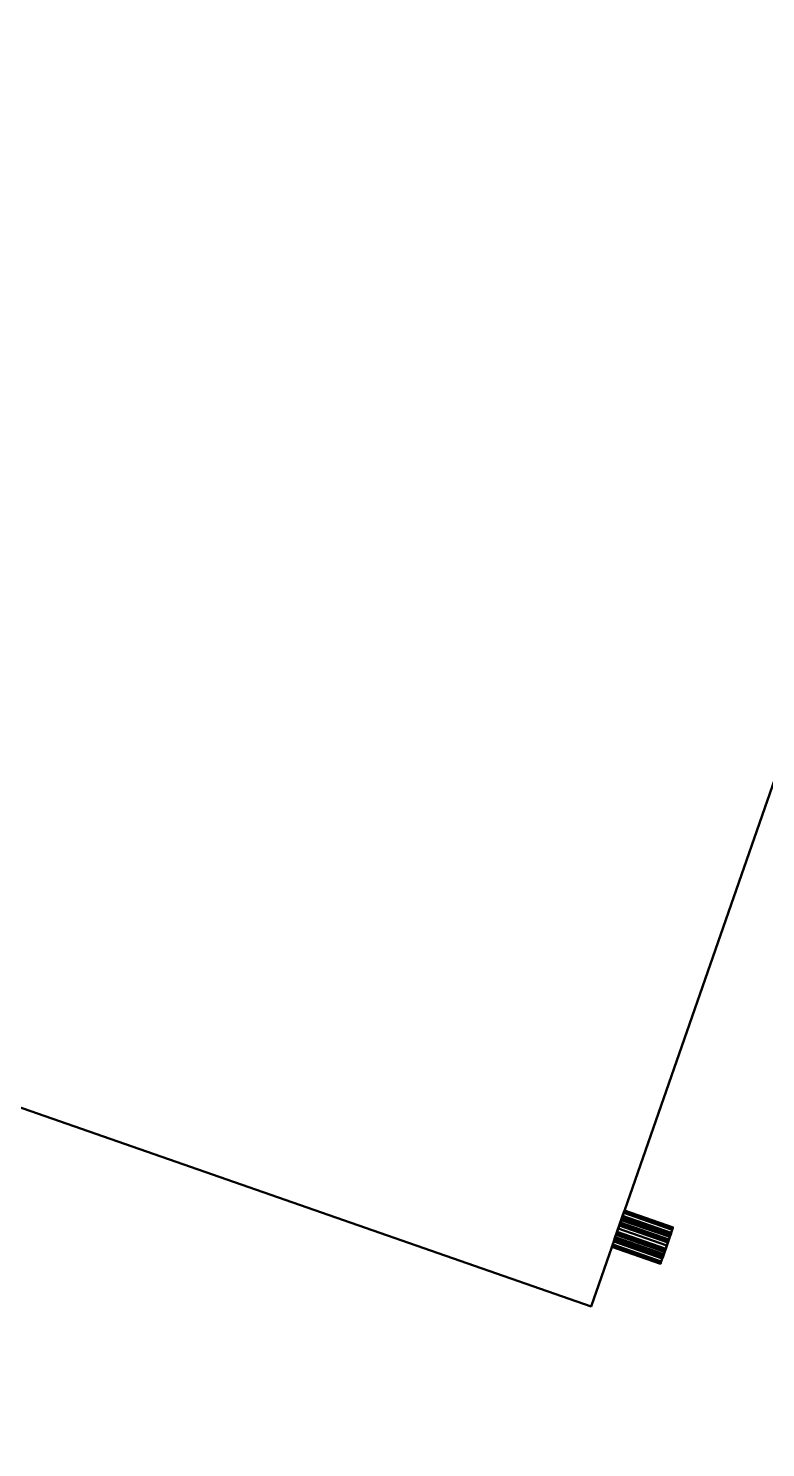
# Model space of a CAD drawing. Header units: inches. Extents: x -1654 to 1344, y -1538 to 36.
# Drawn here: x -468 to -453.68, y -406.15 to -378.58 of the extents above; entities that cross this region are included whole.
import ezdxf

# ---------------------------------------------------------------- set-up
doc = ezdxf.new("R2010")
doc.units = ezdxf.units.IN
doc.header["$MEASUREMENT"] = 0
for name, color, linetype, lineweight in [('M-EQPT', 2, 'Continuous', 50), ('M-HVAC-DUCT-RA', 1, 'Continuous', 50), ('M-HVAC-DUCT-SA', 1, 'Continuous', 50)]:
    doc.layers.add(name, color=color, linetype=linetype, lineweight=lineweight)

# ---------------------------------------------------------------- blocks, each defined once
blk = doc.blocks.new('Heat Pump - Horizontal - Water Source - Heat Pump 5 Ton Horizontal-947386-_3D_')
at = {"layer": 'M-EQPT'}
mesh = blk.add_polyface(dxfattribs=at)
corners = [(35.6, 12.699, 10.65), (-35.6, 12.699, 10.65), (-35.6, -12.699, 10.65), (35.6, -12.699, 10.65)]
mesh.append_faces([[corners[k] for k in face] for face in [(3, 0, 1, 2)]])
mesh = blk.add_polyface(dxfattribs=at)
corners = [(35.6, 12.699, -10.65), (35.6, -12.699, -10.65), (-35.6, -12.699, -10.65), (-35.6, 12.699, -10.65)]
mesh.append_faces([[corners[k] for k in face] for face in [(0, 1, 2, 3)]])
mesh = blk.add_polyface(dxfattribs=at)
corners = [(35.6, 12.699, 10.65), (35.6, 12.699, -10.65), (-35.6, 12.699, -10.65), (-35.6, 12.699, 10.65)]
mesh.append_faces([[corners[k] for k in face] for face in [(2, 3, 0, 1)]])
mesh = blk.add_polyface(dxfattribs=at)
corners = [(35.6, -12.699, 10.65), (35.6, -12.699, -10.65), (35.6, 12.699, -10.65), (35.6, 12.699, 10.65)]
mesh.append_faces([[corners[k] for k in face] for face in [(2, 3, 0, 1)]])
mesh = blk.add_polyface(dxfattribs=at)
corners = [(35.6, -10.724, -0.65), (35.6, -10.737, -0.747), (35.6, -10.774, -0.838), (35.6, -10.834, -0.916), (35.6, -10.912, -0.975), (35.6, -11.002, -1.013), (35.6, -11.099, -1.025), (35.6, -11.196, -1.013), (35.6, -11.287, -0.975), (35.6, -11.364, -0.916), (35.6, -11.424, -0.838), (35.6, -11.461, -0.747), (35.6, -11.474, -0.65), (35.6, -11.461, -0.553), (35.6, -11.424, -0.463), (35.6, -11.364, -0.385), (35.6, -11.287, -0.326), (35.6, -11.196, -0.288), (35.6, -11.099, -0.275), (35.6, -11.002, -0.288), (35.6, -10.912, -0.326), (35.6, -10.834, -0.385), (35.6, -10.774, -0.463), (35.6, -10.737, -0.553)]
mesh.append_faces([[corners[k] for k in face] for face in [(16, 23, 14, 15)]], dxfattribs={"vtx0": -1, "vtx1": -1})
mesh.append_faces([[corners[k] for k in face] for face in [(3, 10, 23, 2)]], dxfattribs={"vtx0": -1, "vtx1": -1, "vtx2": -1})
mesh.append_faces([[corners[k] for k in face] for face in [(14, 23, 10, 11)]], dxfattribs={"vtx0": -1, "vtx1": -1, "vtx3": -1})
mesh.append_faces([[corners[k] for k in face] for face in [(23, 18, 19), (9, 5, 6)]], dxfattribs={"vtx0": -1, "vtx2": -1})
mesh.append_faces([[corners[k] for k in face] for face in [(5, 9, 10, 3)]], dxfattribs={"vtx0": -1, "vtx2": -1, "vtx3": -1})
mesh.append_faces([[corners[k] for k in face] for face in [(22, 23, 21), (4, 5, 3)]], dxfattribs={"vtx1": -1})
mesh.append_faces([[corners[k] for k in face] for face in [(12, 13, 14, 11), (7, 8, 9, 6)]], dxfattribs={"vtx2": -1})
mesh.append_faces([[corners[k] for k in face] for face in [(16, 17, 18, 23), (19, 20, 21, 23)]], dxfattribs={"vtx2": -1, "vtx3": -1})
mesh.append_faces([[corners[k] for k in face] for face in [(23, 0, 1, 2)]], dxfattribs={"vtx3": -1})
mesh = blk.add_polyface(dxfattribs=at)
corners = [(36.6, -11.474, -0.65), (35.6, -11.474, -0.65), (35.6, -11.461, -0.747), (35.6, -11.424, -0.838), (35.6, -11.364, -0.916), (35.6, -11.287, -0.975), (35.6, -11.196, -1.013), (35.6, -11.099, -1.025), (35.6, -11.002, -1.013), (35.6, -10.912, -0.975), (35.6, -10.834, -0.916), (35.6, -10.774, -0.838), (35.6, -10.737, -0.747), (35.6, -10.724, -0.65), (36.6, -10.724, -0.65), (36.6, -10.737, -0.747), (36.6, -10.774, -0.838), (36.6, -10.834, -0.916), (36.6, -10.912, -0.975), (36.6, -11.002, -1.013), (36.6, -11.099, -1.025), (36.6, -11.196, -1.013), (36.6, -11.287, -0.975), (36.6, -11.364, -0.916), (36.6, -11.424, -0.838), (36.6, -11.461, -0.747)]
mesh.append_faces([[corners[k] for k in face] for face in [(15, 12, 13, 14), (2, 25, 0, 1)]], dxfattribs={"vtx0": -1})
mesh.append_faces([[corners[k] for k in face] for face in [(16, 11, 12, 15), (18, 9, 10, 17), (17, 10, 11, 16), (19, 8, 9, 18), (8, 19, 20, 7), (21, 6, 7, 20), (22, 5, 6, 21), (24, 3, 4, 23), (23, 4, 5, 22), (25, 2, 3, 24)]], dxfattribs={"vtx0": -1, "vtx2": -1})
mesh = blk.add_polyface(dxfattribs=at)
corners = [(36.6, -10.724, -0.65), (35.6, -10.724, -0.65), (35.6, -10.737, -0.553), (35.6, -10.774, -0.463), (35.6, -10.834, -0.385), (35.6, -10.912, -0.326), (35.6, -11.002, -0.288), (35.6, -11.099, -0.275), (35.6, -11.196, -0.288), (35.6, -11.287, -0.326), (35.6, -11.364, -0.385), (35.6, -11.424, -0.463), (35.6, -11.461, -0.553), (35.6, -11.474, -0.65), (36.6, -11.474, -0.65), (36.6, -11.461, -0.553), (36.6, -11.424, -0.463), (36.6, -11.364, -0.385), (36.6, -11.287, -0.326), (36.6, -11.196, -0.288), (36.6, -11.099, -0.275), (36.6, -11.002, -0.288), (36.6, -10.912, -0.326), (36.6, -10.834, -0.385), (36.6, -10.774, -0.463), (36.6, -10.737, -0.553)]
mesh.append_faces([[corners[k] for k in face] for face in [(15, 12, 13, 14), (2, 25, 0, 1)]], dxfattribs={"vtx0": -1})
mesh.append_faces([[corners[k] for k in face] for face in [(16, 11, 12, 15), (18, 9, 10, 17), (17, 10, 11, 16), (19, 8, 9, 18), (8, 19, 20, 7), (21, 6, 7, 20), (22, 5, 6, 21), (24, 3, 4, 23), (23, 4, 5, 22), (25, 2, 3, 24)]], dxfattribs={"vtx0": -1, "vtx2": -1})
mesh = blk.add_polyface(dxfattribs=at)
corners = [(35.6, -10.724, -6.95), (35.6, -10.737, -7.047), (35.6, -10.774, -7.138), (35.6, -10.834, -7.216), (35.6, -10.912, -7.275), (35.6, -11.002, -7.313), (35.6, -11.099, -7.325), (35.6, -11.196, -7.313), (35.6, -11.287, -7.275), (35.6, -11.364, -7.216), (35.6, -11.424, -7.138), (35.6, -11.461, -7.047), (35.6, -11.474, -6.95), (35.6, -11.461, -6.853), (35.6, -11.424, -6.763), (35.6, -11.364, -6.685), (35.6, -11.287, -6.626), (35.6, -11.196, -6.588), (35.6, -11.099, -6.575), (35.6, -11.002, -6.588), (35.6, -10.912, -6.626), (35.6, -10.834, -6.685), (35.6, -10.774, -6.763), (35.6, -10.737, -6.853)]
mesh.append_faces([[corners[k] for k in face] for face in [(10, 23, 5, 9)]], dxfattribs={"vtx0": -1, "vtx1": -1, "vtx2": -1})
mesh.append_faces([[corners[k] for k in face] for face in [(16, 23, 10, 14)]], dxfattribs={"vtx0": -1, "vtx1": -1, "vtx2": -1, "vtx3": -1})
mesh.append_faces([[corners[k] for k in face] for face in [(15, 16, 14), (4, 5, 3)]], dxfattribs={"vtx1": -1})
mesh.append_faces([[corners[k] for k in face] for face in [(2, 3, 5, 1)]], dxfattribs={"vtx1": -1, "vtx2": -1})
mesh.append_faces([[corners[k] for k in face] for face in [(19, 20, 21, 18), (10, 11, 12), (5, 6, 7)]], dxfattribs={"vtx2": -1})
mesh.append_faces([[corners[k] for k in face] for face in [(16, 17, 18, 23), (21, 22, 23, 18), (23, 0, 1, 5), (12, 13, 14, 10), (7, 8, 9, 5)]], dxfattribs={"vtx2": -1, "vtx3": -1})
mesh = blk.add_polyface(dxfattribs=at)
corners = [(36.6, -11.474, -6.95), (35.6, -11.474, -6.95), (35.6, -11.461, -7.047), (35.6, -11.424, -7.138), (35.6, -11.364, -7.216), (35.6, -11.287, -7.275), (35.6, -11.196, -7.313), (35.6, -11.099, -7.325), (35.6, -11.002, -7.313), (35.6, -10.912, -7.275), (35.6, -10.834, -7.216), (35.6, -10.774, -7.138), (35.6, -10.737, -7.047), (35.6, -10.724, -6.95), (36.6, -10.724, -6.95), (36.6, -10.737, -7.047), (36.6, -10.774, -7.138), (36.6, -10.834, -7.216), (36.6, -10.912, -7.275), (36.6, -11.002, -7.313), (36.6, -11.099, -7.325), (36.6, -11.196, -7.313), (36.6, -11.287, -7.275), (36.6, -11.364, -7.216), (36.6, -11.424, -7.138), (36.6, -11.461, -7.047)]
mesh.append_faces([[corners[k] for k in face] for face in [(15, 12, 13, 14), (2, 25, 0, 1)]], dxfattribs={"vtx0": -1})
mesh.append_faces([[corners[k] for k in face] for face in [(16, 11, 12, 15), (18, 9, 10, 17), (17, 10, 11, 16), (19, 8, 9, 18), (8, 19, 20, 7), (21, 6, 7, 20), (22, 5, 6, 21), (24, 3, 4, 23), (23, 4, 5, 22), (25, 2, 3, 24)]], dxfattribs={"vtx0": -1, "vtx2": -1})
mesh = blk.add_polyface(dxfattribs=at)
corners = [(36.6, -10.724, -6.95), (35.6, -10.724, -6.95), (35.6, -10.737, -6.853), (35.6, -10.774, -6.763), (35.6, -10.834, -6.685), (35.6, -10.912, -6.626), (35.6, -11.002, -6.588), (35.6, -11.099, -6.575), (35.6, -11.196, -6.588), (35.6, -11.287, -6.626), (35.6, -11.364, -6.685), (35.6, -11.424, -6.763), (35.6, -11.461, -6.853), (35.6, -11.474, -6.95), (36.6, -11.474, -6.95), (36.6, -11.461, -6.853), (36.6, -11.424, -6.763), (36.6, -11.364, -6.685), (36.6, -11.287, -6.626), (36.6, -11.196, -6.588), (36.6, -11.099, -6.575), (36.6, -11.002, -6.588), (36.6, -10.912, -6.626), (36.6, -10.834, -6.685), (36.6, -10.774, -6.763), (36.6, -10.737, -6.853)]
mesh.append_faces([[corners[k] for k in face] for face in [(15, 12, 13, 14), (2, 25, 0, 1)]], dxfattribs={"vtx0": -1})
mesh.append_faces([[corners[k] for k in face] for face in [(16, 11, 12, 15), (18, 9, 10, 17), (17, 10, 11, 16), (19, 8, 9, 18), (8, 19, 20, 7), (21, 6, 7, 20), (22, 5, 6, 21), (24, 3, 4, 23), (23, 4, 5, 22), (25, 2, 3, 24)]], dxfattribs={"vtx0": -1, "vtx2": -1})
mesh = blk.add_polyface(dxfattribs=at)
corners = [(36.6, -10.724, -0.65), (36.6, -10.737, -0.553), (36.6, -10.774, -0.463), (36.6, -10.834, -0.385), (36.6, -10.912, -0.326), (36.6, -11.002, -0.288), (36.6, -11.099, -0.275), (36.6, -11.196, -0.288), (36.6, -11.287, -0.326), (36.6, -11.364, -0.385), (36.6, -11.424, -0.463), (36.6, -11.461, -0.553), (36.6, -11.474, -0.65), (36.6, -11.461, -0.747), (36.6, -11.424, -0.838), (36.6, -11.364, -0.916), (36.6, -11.287, -0.975), (36.6, -11.196, -1.013), (36.6, -11.099, -1.025), (36.6, -11.002, -1.013), (36.6, -10.912, -0.975), (36.6, -10.834, -0.916), (36.6, -10.774, -0.838), (36.6, -10.737, -0.747)]
mesh.append_faces([[corners[k] for k in face] for face in [(1, 23, 0)]], dxfattribs={"vtx0": -1})
mesh.append_faces([[corners[k] for k in face] for face in [(21, 1, 14, 19), (10, 14, 1, 8)]], dxfattribs={"vtx0": -1, "vtx1": -1, "vtx2": -1, "vtx3": -1})
mesh.append_faces([[corners[k] for k in face] for face in [(19, 14, 15, 18), (1, 5, 6)]], dxfattribs={"vtx0": -1, "vtx2": -1})
mesh.append_faces([[corners[k] for k in face] for face in [(20, 21, 19), (9, 10, 8), (4, 5, 3), (11, 12, 10)]], dxfattribs={"vtx1": -1})
mesh.append_faces([[corners[k] for k in face] for face in [(13, 14, 10, 12), (22, 23, 1, 21)]], dxfattribs={"vtx1": -1, "vtx2": -1})
mesh.append_faces([[corners[k] for k in face] for face in [(6, 7, 8, 1), (1, 2, 3, 5)]], dxfattribs={"vtx2": -1, "vtx3": -1})
mesh.append_faces([[corners[k] for k in face] for face in [(15, 16, 17, 18)]], dxfattribs={"vtx3": -1})
mesh = blk.add_polyface(dxfattribs=at)
corners = [(36.6, -10.724, -6.95), (36.6, -10.737, -6.853), (36.6, -10.774, -6.763), (36.6, -10.834, -6.685), (36.6, -10.912, -6.626), (36.6, -11.002, -6.588), (36.6, -11.099, -6.575), (36.6, -11.196, -6.588), (36.6, -11.287, -6.626), (36.6, -11.364, -6.685), (36.6, -11.424, -6.763), (36.6, -11.461, -6.853), (36.6, -11.474, -6.95), (36.6, -11.461, -7.047), (36.6, -11.424, -7.138), (36.6, -11.364, -7.216), (36.6, -11.287, -7.275), (36.6, -11.196, -7.313), (36.6, -11.099, -7.325), (36.6, -11.002, -7.313), (36.6, -10.912, -7.275), (36.6, -10.834, -7.216), (36.6, -10.774, -7.138), (36.6, -10.737, -7.047)]
mesh.append_faces([[corners[k] for k in face] for face in [(1, 23, 0)]], dxfattribs={"vtx0": -1})
mesh.append_faces([[corners[k] for k in face] for face in [(10, 14, 8, 9)]], dxfattribs={"vtx0": -1, "vtx1": -1})
mesh.append_faces([[corners[k] for k in face] for face in [(8, 14, 1, 6)]], dxfattribs={"vtx0": -1, "vtx1": -1, "vtx2": -1, "vtx3": -1})
mesh.append_faces([[corners[k] for k in face] for face in [(19, 22, 23, 1)]], dxfattribs={"vtx0": -1, "vtx2": -1, "vtx3": -1})
mesh.append_faces([[corners[k] for k in face] for face in [(11, 12, 10)]], dxfattribs={"vtx1": -1})
mesh.append_faces([[corners[k] for k in face] for face in [(14, 15, 19, 1)]], dxfattribs={"vtx1": -1, "vtx2": -1, "vtx3": -1})
mesh.append_faces([[corners[k] for k in face] for face in [(17, 18, 19), (6, 7, 8)]], dxfattribs={"vtx2": -1})
mesh.append_faces([[corners[k] for k in face] for face in [(15, 16, 17, 19), (12, 13, 14, 10), (1, 2, 3, 6)]], dxfattribs={"vtx2": -1, "vtx3": -1})
mesh.append_faces([[corners[k] for k in face] for face in [(19, 20, 21, 22), (3, 4, 5, 6)]], dxfattribs={"vtx3": -1})
mesh = blk.add_polyface(dxfattribs=at)
corners = [(35.6, -10.849, 9.35), (35.6, -10.858, 9.285), (35.6, -10.883, 9.225), (35.6, -10.922, 9.173), (35.6, -10.974, 9.133), (35.6, -11.035, 9.108), (35.6, -11.099, 9.1), (35.6, -11.164, 9.108), (35.6, -11.224, 9.133), (35.6, -11.276, 9.173), (35.6, -11.316, 9.225), (35.6, -11.341, 9.285), (35.6, -11.349, 9.35), (35.6, -11.341, 9.414), (35.6, -11.316, 9.475), (35.6, -11.276, 9.526), (35.6, -11.224, 9.566), (35.6, -11.164, 9.591), (35.6, -11.099, 9.6), (35.6, -11.035, 9.591), (35.6, -10.974, 9.566), (35.6, -10.922, 9.526), (35.6, -10.883, 9.475), (35.6, -10.858, 9.414)]
mesh.append_faces([[corners[k] for k in face] for face in [(11, 21, 8, 10), (8, 21, 3, 7)]], dxfattribs={"vtx0": -1, "vtx1": -1, "vtx2": -1})
mesh.append_faces([[corners[k] for k in face] for face in [(21, 11, 15, 16)]], dxfattribs={"vtx0": -1, "vtx1": -1, "vtx3": -1})
mesh.append_faces([[corners[k] for k in face] for face in [(21, 0, 1)]], dxfattribs={"vtx0": -1, "vtx2": -1})
mesh.append_faces([[corners[k] for k in face] for face in [(9, 10, 8), (6, 7, 5), (12, 13, 11)]], dxfattribs={"vtx1": -1})
mesh.append_faces([[corners[k] for k in face] for face in [(14, 15, 11, 13), (20, 21, 16, 19), (2, 3, 21, 1)]], dxfattribs={"vtx1": -1, "vtx2": -1})
mesh.append_faces([[corners[k] for k in face] for face in [(17, 18, 19, 16)]], dxfattribs={"vtx2": -1})
mesh.append_faces([[corners[k] for k in face] for face in [(3, 4, 5, 7)]], dxfattribs={"vtx2": -1, "vtx3": -1})
mesh.append_faces([[corners[k] for k in face] for face in [(21, 22, 23, 0)]], dxfattribs={"vtx3": -1})
mesh = blk.add_polyface(dxfattribs=at)
corners = [(36.6, -11.349, 9.35), (35.6, -11.349, 9.35), (35.6, -11.341, 9.285), (35.6, -11.316, 9.225), (35.6, -11.276, 9.173), (35.6, -11.224, 9.133), (35.6, -11.164, 9.108), (35.6, -11.099, 9.1), (35.6, -11.035, 9.108), (35.6, -10.974, 9.133), (35.6, -10.922, 9.173), (35.6, -10.883, 9.225), (35.6, -10.858, 9.285), (35.6, -10.849, 9.35), (36.6, -10.849, 9.35), (36.6, -10.858, 9.285), (36.6, -10.883, 9.225), (36.6, -10.922, 9.173), (36.6, -10.974, 9.133), (36.6, -11.035, 9.108), (36.6, -11.099, 9.1), (36.6, -11.164, 9.108), (36.6, -11.224, 9.133), (36.6, -11.276, 9.173), (36.6, -11.316, 9.225), (36.6, -11.341, 9.285)]
mesh.append_faces([[corners[k] for k in face] for face in [(15, 12, 13, 14), (2, 25, 0, 1)]], dxfattribs={"vtx0": -1})
mesh.append_faces([[corners[k] for k in face] for face in [(16, 11, 12, 15), (18, 9, 10, 17), (17, 10, 11, 16), (19, 8, 9, 18), (8, 19, 20, 7), (21, 6, 7, 20), (22, 5, 6, 21), (24, 3, 4, 23), (23, 4, 5, 22), (25, 2, 3, 24)]], dxfattribs={"vtx0": -1, "vtx2": -1})
mesh = blk.add_polyface(dxfattribs=at)
corners = [(36.6, -10.849, 9.35), (35.6, -10.849, 9.35), (35.6, -10.858, 9.414), (35.6, -10.883, 9.475), (35.6, -10.922, 9.526), (35.6, -10.974, 9.566), (35.6, -11.035, 9.591), (35.6, -11.099, 9.6), (35.6, -11.164, 9.591), (35.6, -11.224, 9.566), (35.6, -11.276, 9.526), (35.6, -11.316, 9.475), (35.6, -11.341, 9.414), (35.6, -11.349, 9.35), (36.6, -11.349, 9.35), (36.6, -11.341, 9.414), (36.6, -11.316, 9.475), (36.6, -11.276, 9.526), (36.6, -11.224, 9.566), (36.6, -11.164, 9.591), (36.6, -11.099, 9.6), (36.6, -11.035, 9.591), (36.6, -10.974, 9.566), (36.6, -10.922, 9.526), (36.6, -10.883, 9.475), (36.6, -10.858, 9.414)]
mesh.append_faces([[corners[k] for k in face] for face in [(15, 12, 13, 14), (2, 25, 0, 1)]], dxfattribs={"vtx0": -1})
mesh.append_faces([[corners[k] for k in face] for face in [(16, 11, 12, 15), (18, 9, 10, 17), (17, 10, 11, 16), (19, 8, 9, 18), (8, 19, 20, 7), (21, 6, 7, 20), (22, 5, 6, 21), (24, 3, 4, 23), (23, 4, 5, 22), (25, 2, 3, 24)]], dxfattribs={"vtx0": -1, "vtx2": -1})
mesh = blk.add_polyface(dxfattribs=at)
corners = [(35.6, -10.849, 7.35), (35.6, -10.858, 7.285), (35.6, -10.883, 7.225), (35.6, -10.922, 7.173), (35.6, -10.974, 7.133), (35.6, -11.035, 7.108), (35.6, -11.099, 7.1), (35.6, -11.164, 7.108), (35.6, -11.224, 7.133), (35.6, -11.276, 7.173), (35.6, -11.316, 7.225), (35.6, -11.341, 7.285), (35.6, -11.349, 7.35), (35.6, -11.341, 7.414), (35.6, -11.316, 7.475), (35.6, -11.276, 7.526), (35.6, -11.224, 7.566), (35.6, -11.164, 7.591), (35.6, -11.099, 7.6), (35.6, -11.035, 7.591), (35.6, -10.974, 7.566), (35.6, -10.922, 7.526), (35.6, -10.883, 7.475), (35.6, -10.858, 7.414)]
mesh.append_faces([[corners[k] for k in face] for face in [(15, 21, 11, 14), (11, 21, 8, 10), (8, 21, 3, 7)]], dxfattribs={"vtx0": -1, "vtx1": -1, "vtx2": -1})
mesh.append_faces([[corners[k] for k in face] for face in [(21, 0, 1)]], dxfattribs={"vtx0": -1, "vtx2": -1})
mesh.append_faces([[corners[k] for k in face] for face in [(13, 14, 11, 12), (9, 10, 8), (6, 7, 5)]], dxfattribs={"vtx1": -1})
mesh.append_faces([[corners[k] for k in face] for face in [(20, 21, 15), (2, 3, 21, 1)]], dxfattribs={"vtx1": -1, "vtx2": -1})
mesh.append_faces([[corners[k] for k in face] for face in [(15, 16, 17, 20), (3, 4, 5, 7)]], dxfattribs={"vtx2": -1, "vtx3": -1})
mesh.append_faces([[corners[k] for k in face] for face in [(17, 18, 19, 20), (21, 22, 23, 0)]], dxfattribs={"vtx3": -1})
mesh = blk.add_polyface(dxfattribs=at)
corners = [(36.6, -11.349, 7.35), (35.6, -11.349, 7.35), (35.6, -11.341, 7.285), (35.6, -11.316, 7.225), (35.6, -11.276, 7.173), (35.6, -11.224, 7.133), (35.6, -11.164, 7.108), (35.6, -11.099, 7.1), (35.6, -11.035, 7.108), (35.6, -10.974, 7.133), (35.6, -10.922, 7.173), (35.6, -10.883, 7.225), (35.6, -10.858, 7.285), (35.6, -10.849, 7.35), (36.6, -10.849, 7.35), (36.6, -10.858, 7.285), (36.6, -10.883, 7.225), (36.6, -10.922, 7.173), (36.6, -10.974, 7.133), (36.6, -11.035, 7.108), (36.6, -11.099, 7.1), (36.6, -11.164, 7.108), (36.6, -11.224, 7.133), (36.6, -11.276, 7.173), (36.6, -11.316, 7.225), (36.6, -11.341, 7.285)]
mesh.append_faces([[corners[k] for k in face] for face in [(15, 12, 13, 14), (2, 25, 0, 1)]], dxfattribs={"vtx0": -1})
mesh.append_faces([[corners[k] for k in face] for face in [(16, 11, 12, 15), (18, 9, 10, 17), (17, 10, 11, 16), (19, 8, 9, 18), (8, 19, 20, 7), (21, 6, 7, 20), (22, 5, 6, 21), (24, 3, 4, 23), (23, 4, 5, 22), (25, 2, 3, 24)]], dxfattribs={"vtx0": -1, "vtx2": -1})
mesh = blk.add_polyface(dxfattribs=at)
corners = [(36.6, -10.849, 7.35), (35.6, -10.849, 7.35), (35.6, -10.858, 7.414), (35.6, -10.883, 7.475), (35.6, -10.922, 7.526), (35.6, -10.974, 7.566), (35.6, -11.035, 7.591), (35.6, -11.099, 7.6), (35.6, -11.164, 7.591), (35.6, -11.224, 7.566), (35.6, -11.276, 7.526), (35.6, -11.316, 7.475), (35.6, -11.341, 7.414), (35.6, -11.349, 7.35), (36.6, -11.349, 7.35), (36.6, -11.341, 7.414), (36.6, -11.316, 7.475), (36.6, -11.276, 7.526), (36.6, -11.224, 7.566), (36.6, -11.164, 7.591), (36.6, -11.099, 7.6), (36.6, -11.035, 7.591), (36.6, -10.974, 7.566), (36.6, -10.922, 7.526), (36.6, -10.883, 7.475), (36.6, -10.858, 7.414)]
mesh.append_faces([[corners[k] for k in face] for face in [(15, 12, 13, 14), (2, 25, 0, 1)]], dxfattribs={"vtx0": -1})
mesh.append_faces([[corners[k] for k in face] for face in [(16, 11, 12, 15), (18, 9, 10, 17), (17, 10, 11, 16), (19, 8, 9, 18), (8, 19, 20, 7), (21, 6, 7, 20), (22, 5, 6, 21), (24, 3, 4, 23), (23, 4, 5, 22), (25, 2, 3, 24)]], dxfattribs={"vtx0": -1, "vtx2": -1})
mesh = blk.add_polyface(dxfattribs=at)
corners = [(36.6, -10.849, 9.35), (36.6, -10.858, 9.414), (36.6, -10.883, 9.475), (36.6, -10.922, 9.526), (36.6, -10.974, 9.566), (36.6, -11.035, 9.591), (36.6, -11.099, 9.6), (36.6, -11.164, 9.591), (36.6, -11.224, 9.566), (36.6, -11.276, 9.526), (36.6, -11.316, 9.475), (36.6, -11.341, 9.414), (36.6, -11.349, 9.35), (36.6, -11.341, 9.285), (36.6, -11.316, 9.225), (36.6, -11.276, 9.173), (36.6, -11.224, 9.133), (36.6, -11.164, 9.108), (36.6, -11.099, 9.1), (36.6, -11.035, 9.108), (36.6, -10.974, 9.133), (36.6, -10.922, 9.173), (36.6, -10.883, 9.225), (36.6, -10.858, 9.285)]
mesh.append_faces([[corners[k] for k in face] for face in [(3, 13, 16)]], dxfattribs={"vtx0": -1, "vtx1": -1, "vtx2": -1})
mesh.append_faces([[corners[k] for k in face] for face in [(3, 21, 22, 23), (4, 7, 8, 9)]], dxfattribs={"vtx0": -1, "vtx3": -1})
mesh.append_faces([[corners[k] for k in face] for face in [(20, 21, 19)]], dxfattribs={"vtx1": -1})
mesh.append_faces([[corners[k] for k in face] for face in [(23, 0, 3), (3, 4, 9)]], dxfattribs={"vtx1": -1, "vtx2": -1})
mesh.append_faces([[corners[k] for k in face] for face in [(16, 17, 21, 3), (9, 10, 13, 3)]], dxfattribs={"vtx1": -1, "vtx2": -1, "vtx3": -1})
mesh.append_faces([[corners[k] for k in face] for face in [(14, 15, 16, 13), (11, 12, 13, 10), (5, 6, 7, 4), (1, 2, 3, 0)]], dxfattribs={"vtx2": -1})
mesh.append_faces([[corners[k] for k in face] for face in [(17, 18, 19, 21)]], dxfattribs={"vtx2": -1, "vtx3": -1})
mesh = blk.add_polyface(dxfattribs=at)
corners = [(36.6, -10.849, 7.35), (36.6, -10.858, 7.414), (36.6, -10.883, 7.475), (36.6, -10.922, 7.526), (36.6, -10.974, 7.566), (36.6, -11.035, 7.591), (36.6, -11.099, 7.6), (36.6, -11.164, 7.591), (36.6, -11.224, 7.566), (36.6, -11.276, 7.526), (36.6, -11.316, 7.475), (36.6, -11.341, 7.414), (36.6, -11.349, 7.35), (36.6, -11.341, 7.285), (36.6, -11.316, 7.225), (36.6, -11.276, 7.173), (36.6, -11.224, 7.133), (36.6, -11.164, 7.108), (36.6, -11.099, 7.1), (36.6, -11.035, 7.108), (36.6, -10.974, 7.133), (36.6, -10.922, 7.173), (36.6, -10.883, 7.225), (36.6, -10.858, 7.285)]
mesh.append_faces([[corners[k] for k in face] for face in [(9, 4, 7, 8)]], dxfattribs={"vtx0": -1, "vtx1": -1})
mesh.append_faces([[corners[k] for k in face] for face in [(3, 13, 16)]], dxfattribs={"vtx0": -1, "vtx1": -1, "vtx2": -1})
mesh.append_faces([[corners[k] for k in face] for face in [(3, 21, 22, 23)]], dxfattribs={"vtx0": -1, "vtx3": -1})
mesh.append_faces([[corners[k] for k in face] for face in [(20, 21, 19)]], dxfattribs={"vtx1": -1})
mesh.append_faces([[corners[k] for k in face] for face in [(23, 0, 3), (3, 4, 9)]], dxfattribs={"vtx1": -1, "vtx2": -1})
mesh.append_faces([[corners[k] for k in face] for face in [(16, 17, 21, 3), (9, 10, 13, 3)]], dxfattribs={"vtx1": -1, "vtx2": -1, "vtx3": -1})
mesh.append_faces([[corners[k] for k in face] for face in [(14, 15, 16, 13), (11, 12, 13, 10), (5, 6, 7, 4), (1, 2, 3, 0)]], dxfattribs={"vtx2": -1})
mesh.append_faces([[corners[k] for k in face] for face in [(17, 18, 19, 21)]], dxfattribs={"vtx2": -1, "vtx3": -1})
mesh = blk.add_polyface(dxfattribs=at)
corners = [(-35.6, -12.699, 10.65), (-35.6, -12.699, -10.65), (35.6, -12.699, -10.65), (35.6, -12.699, 10.65)]
mesh.append_faces([[corners[k] for k in face] for face in [(2, 3, 0, 1)]])

msp = doc.modelspace()

# ---------------------------------------------------------------- block references
at = {"layer": 'M-EQPT', "rotation": 340.7901312840835}
msp.add_blockref('Heat Pump - Horizontal - Water Source - Heat Pump 5 Ton Horizontal-947386-_3D_', (-486.507, -379.702, 1326), dxfattribs=at)

# ---------------------------------------------------------------- meshes
at = {"layer": 'M-HVAC-DUCT-RA', "color": 8}
mesh = msp.add_polyface(dxfattribs=at)
corners = [(1.601, -384.032, 1314), (1.667, -383.803, 1315.812), (1.863, -383.131, 1317.5), (2.173, -382.063, 1318.95), (2.578, -380.671, 1320.062), (3.049, -379.05, 1320.761), (3.555, -377.31, 1321), (-691.663, -175.201, 1321), (-692.169, -176.94, 1320.761), (-692.64, -178.562, 1320.062), (-693.045, -179.954, 1318.95), (-693.355, -181.022, 1317.5), (-693.55, -181.693, 1315.812), (-693.617, -181.922, 1314)]
mesh.append_faces([[corners[k] for k in face] for face in [(7, 8, 5, 6)]], dxfattribs={"vtx1": -1, "color": 8})
mesh.append_faces([[corners[k] for k in face] for face in [(8, 9, 4, 5), (3, 4, 9, 10), (11, 12, 1, 2), (2, 3, 10, 11)]], dxfattribs={"vtx1": -1, "vtx3": -1, "color": 8})
mesh.append_faces([[corners[k] for k in face] for face in [(12, 13, 0, 1)]], dxfattribs={"vtx3": -1, "color": 8})
mesh = msp.add_polyface(dxfattribs=at)
corners = [(3.555, -377.31, 1307), (3.049, -379.05, 1307.239), (2.578, -380.671, 1307.938), (2.173, -382.063, 1309.05), (1.863, -383.131, 1310.5), (1.667, -383.803, 1312.188), (1.601, -384.032, 1314), (-693.617, -181.922, 1314), (-693.55, -181.693, 1312.188), (-693.355, -181.022, 1310.5), (-693.045, -179.954, 1309.05), (-692.64, -178.562, 1307.938), (-692.169, -176.94, 1307.239), (-691.663, -175.201, 1307)]
mesh.append_faces([[corners[k] for k in face] for face in [(7, 8, 5, 6)]], dxfattribs={"vtx1": -1, "color": 8})
mesh.append_faces([[corners[k] for k in face] for face in [(8, 9, 4, 5), (3, 4, 9, 10), (11, 12, 1, 2), (2, 3, 10, 11)]], dxfattribs={"vtx1": -1, "vtx3": -1, "color": 8})
mesh.append_faces([[corners[k] for k in face] for face in [(12, 13, 0, 1)]], dxfattribs={"vtx3": -1, "color": 8})
at = {"layer": 'M-HVAC-DUCT-SA', "color": 8}
mesh = msp.add_polyface(dxfattribs=at)
corners = [(217.678, -463.725, 1340), (218.175, -462.016, 1339.799), (218.647, -460.392, 1339.208), (219.07, -458.936, 1338.255), (219.424, -457.719, 1336.988), (219.69, -456.804, 1335.471), (219.855, -456.236, 1333.78), (219.911, -456.043, 1332), (-798.8, -159.89, 1332), (-798.856, -160.083, 1333.78), (-799.021, -160.651, 1335.471), (-799.287, -161.566, 1336.988), (-799.641, -162.783, 1338.255), (-800.065, -164.239, 1339.208), (-800.537, -165.863, 1339.799), (-801.034, -167.572, 1340)]
mesh.append_faces([[corners[k] for k in face] for face in [(9, 10, 5, 6), (10, 11, 4, 5), (3, 4, 11, 12), (12, 13, 2, 3), (13, 14, 1, 2)]], dxfattribs={"vtx1": -1, "vtx3": -1, "color": 8})
mesh.append_faces([[corners[k] for k in face] for face in [(7, 8, 9, 6)]], dxfattribs={"vtx2": -1, "color": 8})
mesh.append_faces([[corners[k] for k in face] for face in [(14, 15, 0, 1)]], dxfattribs={"vtx3": -1, "color": 8})
mesh = msp.add_polyface(dxfattribs=at)
corners = [(219.911, -456.043, 1332), (219.855, -456.236, 1330.22), (219.69, -456.804, 1328.529), (219.424, -457.719, 1327.012), (219.07, -458.936, 1325.745), (218.647, -460.392, 1324.792), (218.175, -462.016, 1324.201), (217.678, -463.725, 1324), (-801.034, -167.572, 1324), (-800.537, -165.863, 1324.201), (-800.065, -164.239, 1324.792), (-799.641, -162.783, 1325.745), (-799.287, -161.566, 1327.012), (-799.021, -160.651, 1328.529), (-798.856, -160.083, 1330.22), (-798.8, -159.89, 1332)]
mesh.append_faces([[corners[k] for k in face] for face in [(8, 9, 6, 7)]], dxfattribs={"vtx1": -1, "color": 8})
mesh.append_faces([[corners[k] for k in face] for face in [(9, 10, 5, 6), (10, 11, 4, 5), (3, 4, 11, 12), (12, 13, 2, 3), (13, 14, 1, 2)]], dxfattribs={"vtx1": -1, "vtx3": -1, "color": 8})
mesh.append_faces([[corners[k] for k in face] for face in [(14, 15, 0, 1)]], dxfattribs={"vtx3": -1, "color": 8})
mesh = msp.add_polyface(dxfattribs=at)
corners = [(215.444, -471.407, 1332), (215.5, -471.215, 1333.78), (215.666, -470.647, 1335.471), (215.932, -469.731, 1336.988), (216.285, -468.515, 1338.255), (216.709, -467.059, 1339.208), (217.181, -465.435, 1339.799), (217.678, -463.725, 1340), (-801.034, -167.572, 1340), (-801.53, -169.282, 1339.799), (-802.002, -170.905, 1339.208), (-802.426, -172.362, 1338.255), (-802.78, -173.578, 1336.988), (-803.046, -174.493, 1335.471), (-803.211, -175.062, 1333.78), (-803.267, -175.254, 1332)]
mesh.append_faces([[corners[k] for k in face] for face in [(8, 9, 6, 7)]], dxfattribs={"vtx1": -1, "color": 8})
mesh.append_faces([[corners[k] for k in face] for face in [(9, 10, 5, 6), (10, 11, 4, 5), (3, 4, 11, 12), (12, 13, 2, 3), (13, 14, 1, 2)]], dxfattribs={"vtx1": -1, "vtx3": -1, "color": 8})
mesh.append_faces([[corners[k] for k in face] for face in [(14, 15, 0, 1)]], dxfattribs={"vtx3": -1, "color": 8})
mesh = msp.add_polyface(dxfattribs=at)
corners = [(217.678, -463.725, 1324), (217.181, -465.435, 1324.201), (216.709, -467.059, 1324.792), (216.285, -468.515, 1325.745), (215.932, -469.731, 1327.012), (215.666, -470.647, 1328.529), (215.5, -471.215, 1330.22), (215.444, -471.407, 1332), (-803.267, -175.254, 1332), (-803.211, -175.062, 1330.22), (-803.046, -174.493, 1328.529), (-802.78, -173.578, 1327.012), (-802.426, -172.362, 1325.745), (-802.002, -170.905, 1324.792), (-801.53, -169.282, 1324.201), (-801.034, -167.572, 1324)]
mesh.append_faces([[corners[k] for k in face] for face in [(8, 9, 6, 7)]], dxfattribs={"vtx1": -1, "color": 8})
mesh.append_faces([[corners[k] for k in face] for face in [(9, 10, 5, 6), (10, 11, 4, 5), (3, 4, 11, 12), (12, 13, 2, 3), (13, 14, 1, 2)]], dxfattribs={"vtx1": -1, "vtx3": -1, "color": 8})
mesh.append_faces([[corners[k] for k in face] for face in [(14, 15, 0, 1)]], dxfattribs={"vtx3": -1, "color": 8})
mesh = msp.add_polyface(dxfattribs=at)
corners = [(-501.609, -395.934, 1326), (-501.676, -396.127, 1327.553), (-501.873, -396.693, 1329), (-502.187, -397.594, 1330.243), (-502.596, -398.767, 1331.196), (-503.072, -400.134, 1331.796), (-503.583, -401.6, 1332), (-463.327, -415.627, 1332), (-462.816, -414.16, 1331.796), (-462.34, -412.794, 1331.196), (-461.931, -411.62, 1330.243), (-461.617, -410.72, 1329), (-461.42, -410.154, 1327.553), (-461.352, -409.961, 1326)]
mesh.append_faces([[corners[k] for k in face] for face in [(7, 8, 5, 6)]], dxfattribs={"vtx1": -1, "color": 8})
mesh.append_faces([[corners[k] for k in face] for face in [(8, 9, 4, 5), (3, 4, 9, 10), (11, 12, 1, 2), (2, 3, 10, 11)]], dxfattribs={"vtx1": -1, "vtx3": -1, "color": 8})
mesh.append_faces([[corners[k] for k in face] for face in [(12, 13, 0, 1)]], dxfattribs={"vtx3": -1, "color": 8})
mesh = msp.add_polyface(dxfattribs=at)
corners = [(-503.583, -401.6, 1320), (-503.072, -400.134, 1320.204), (-502.596, -398.767, 1320.804), (-502.187, -397.594, 1321.757), (-501.873, -396.693, 1323), (-501.676, -396.127, 1324.447), (-501.609, -395.934, 1326), (-461.352, -409.961, 1326), (-461.42, -410.154, 1324.447), (-461.617, -410.72, 1323), (-461.931, -411.62, 1321.757), (-462.34, -412.794, 1320.804), (-462.816, -414.16, 1320.204), (-463.327, -415.627, 1320)]
mesh.append_faces([[corners[k] for k in face] for face in [(7, 8, 5, 6)]], dxfattribs={"vtx1": -1, "color": 8})
mesh.append_faces([[corners[k] for k in face] for face in [(8, 9, 4, 5), (3, 4, 9, 10), (11, 12, 1, 2), (2, 3, 10, 11)]], dxfattribs={"vtx1": -1, "vtx3": -1, "color": 8})
mesh.append_faces([[corners[k] for k in face] for face in [(12, 13, 0, 1)]], dxfattribs={"vtx3": -1, "color": 8})
mesh = msp.add_polyface(dxfattribs=at)
corners = [(-503.583, -401.6, 1332), (-504.094, -403.066, 1331.796), (-504.57, -404.433, 1331.196), (-504.979, -405.606, 1330.243), (-505.293, -406.507, 1329), (-505.49, -407.073, 1327.553), (-505.557, -407.266, 1326), (-465.301, -421.292, 1326), (-465.234, -421.099, 1327.553), (-465.036, -420.533, 1329), (-464.723, -419.633, 1330.243), (-464.314, -418.459, 1331.196), (-463.838, -417.093, 1331.796), (-463.327, -415.627, 1332)]
mesh.append_faces([[corners[k] for k in face] for face in [(8, 9, 4, 5), (3, 4, 9, 10), (11, 12, 1, 2), (2, 3, 10, 11)]], dxfattribs={"vtx1": -1, "vtx3": -1, "color": 8})
mesh.append_faces([[corners[k] for k in face] for face in [(6, 7, 8, 5)]], dxfattribs={"vtx2": -1, "color": 8})
mesh.append_faces([[corners[k] for k in face] for face in [(12, 13, 0, 1)]], dxfattribs={"vtx3": -1, "color": 8})
mesh = msp.add_polyface(dxfattribs=at)
corners = [(-505.557, -407.266, 1326), (-505.49, -407.073, 1324.447), (-505.293, -406.507, 1323), (-504.979, -405.606, 1321.757), (-504.57, -404.433, 1320.804), (-504.094, -403.066, 1320.204), (-503.583, -401.6, 1320), (-463.327, -415.627, 1320), (-463.838, -417.093, 1320.204), (-464.314, -418.459, 1320.804), (-464.723, -419.633, 1321.757), (-465.036, -420.533, 1323), (-465.234, -421.099, 1324.447), (-465.301, -421.292, 1326)]
mesh.append_faces([[corners[k] for k in face] for face in [(7, 8, 5, 6)]], dxfattribs={"vtx1": -1, "color": 8})
mesh.append_faces([[corners[k] for k in face] for face in [(8, 9, 4, 5), (3, 4, 9, 10), (11, 12, 1, 2), (2, 3, 10, 11)]], dxfattribs={"vtx1": -1, "vtx3": -1, "color": 8})
mesh.append_faces([[corners[k] for k in face] for face in [(12, 13, 0, 1)]], dxfattribs={"vtx3": -1, "color": 8})

doc.saveas('drawing.dxf')
